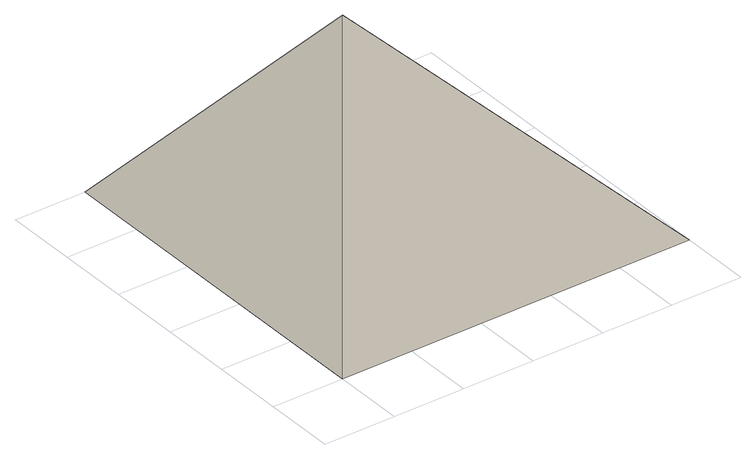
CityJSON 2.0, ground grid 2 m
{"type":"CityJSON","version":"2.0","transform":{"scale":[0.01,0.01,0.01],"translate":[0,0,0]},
"CityObjects":{
"building1":{"type":"Building","children":["building1-1"],"geometry":[{"type":"Solid","lod":"2","boundaries":[[[[0,1,2]],[[3,0,2]],[[3,1,0]],[[3,2,1]]]]}]},
"building1-1":{"type":"BuildingInstallation","attributes":{"function":"balcony"},"parents":["building1"],"geometry":[{"type":"MultiSurface","lod":"2","boundaries":[[[4,5,6]]]}]}
},
"vertices":[
[1000,0,0],[0,1000,0],[0,0,0],[0,0,1000],
[200,0,500],[0,200,500],[0,0,500]
]}
